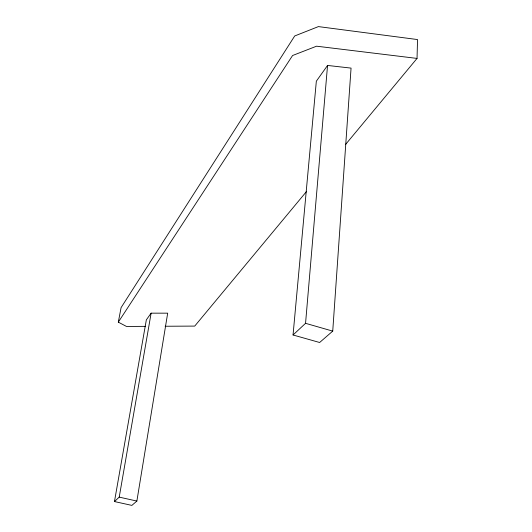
<?xml version="1.0" encoding="UTF-8"?>
<svg xmlns="http://www.w3.org/2000/svg" width="532" height="532" viewBox="0 0 532 532"><rect width="100%" height="100%" fill="white"/><g stroke="black" fill="none" stroke-linecap="round" stroke-linejoin="round"><path stroke-width="0.8" d="M345.408 144.664L417.035 58.42L417.534 39.561L318.415 26.6L294.708 35.963L121.09 307.616L118.31 322.146L126.49 326.449L145.402 326.349M332.733 331.123L351.06 68.109L327.552 65.443L316.334 81.197L293.046 334.987L319.626 342.495L332.733 331.123L305.554 323.316L293.046 334.987M305.554 323.316L327.552 65.443M136.87 501.058L167.686 313.168L151.121 313.162L146.347 319.858L114.466 501.556L131.863 505.4L136.87 501.058L119.221 497.121L114.466 501.556M119.221 497.121L151.121 313.162M118.31 322.146L292.573 55.514L316.573 46.191L417.035 58.42M306.678 191.301L194.725 326.089L165.133 326.249"/></g></svg>
